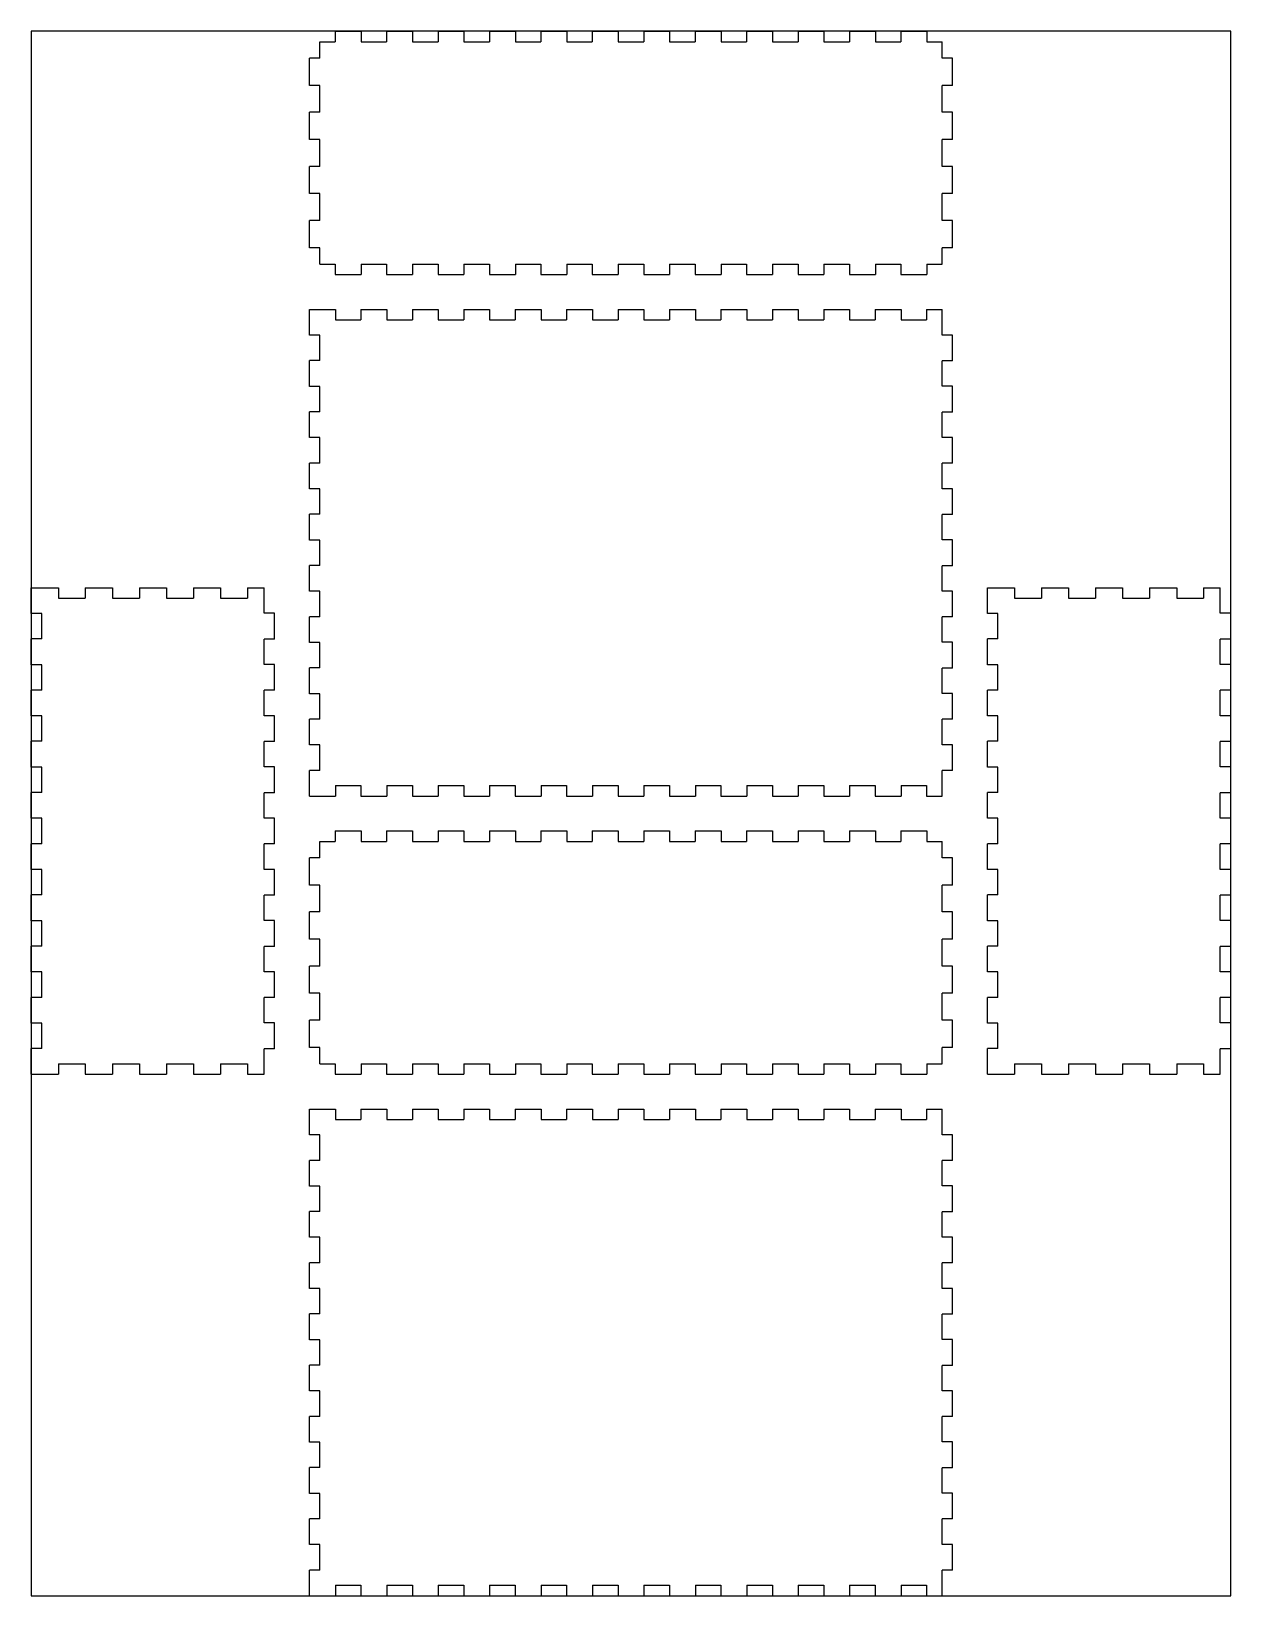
# Model space of a CAD drawing. Extents: x 10 to 355, y 10 to 460.
import ezdxf

# ---------------------------------------------------------------- set-up
doc = ezdxf.new("R2010")
doc.units = 0
doc.layers.add('box_20140320_155023_543584', color=7, linetype='CONTINUOUS')

msp = doc.modelspace()

# ---------------------------------------------------------------- linework, layer by layer
at = {"layer": 'box_20140320_155023_543584', "color": 7}
for points in [[(10.050639, 10.050639), (355.300139, 10.050639), (355.300139, 460.399694), (10.050639, 460.399694), (10.050639, 10.050639), (10.050639, 10.050639)], [(97.525417, 460.399694), (97.525417, 457.401083)], [(97.525417, 460.399694), (104.979611, 460.399694), (104.979611, 457.401083), (112.3315, 457.401083)], [(112.3315, 460.399694), (112.3315, 457.401083)], [(112.3315, 460.399694), (119.782167, 460.399694), (119.782167, 457.401083), (127.134056, 457.401083)], [(127.134056, 460.399694), (127.134056, 457.401083)], [(127.134056, 460.399694), (134.58825, 460.399694), (134.58825, 457.401083), (141.940139, 457.401083)], [(141.940139, 460.399694), (141.940139, 457.401083)], [(141.940139, 460.399694), (149.390806, 460.399694), (149.390806, 457.401083), (156.742694, 457.401083)], [(156.742694, 460.399694), (156.742694, 457.401083)], [(156.742694, 460.399694), (164.193361, 460.399694), (164.193361, 457.401083), (171.54525, 457.401083)], [(171.54525, 460.399694), (171.54525, 457.401083)], [(171.54525, 460.399694), (178.999444, 460.399694), (178.999444, 457.401083), (186.351333, 457.401083)], [(186.351333, 460.399694), (186.351333, 457.401083)], [(186.351333, 460.399694), (193.802, 460.399694), (193.802, 457.401083), (201.153889, 457.401083)], [(201.153889, 460.399694), (201.153889, 457.401083)], [(201.153889, 460.399694), (208.608083, 460.399694), (208.608083, 457.401083), (215.959972, 457.401083)], [(215.959972, 460.399694), (215.959972, 457.401083)], [(215.959972, 460.399694), (223.410639, 460.399694), (223.410639, 457.401083), (230.762528, 457.401083)], [(230.762528, 460.399694), (230.762528, 457.401083)], [(230.762528, 460.399694), (238.213194, 460.399694), (238.213194, 457.401083), (245.568611, 457.401083)], [(245.568611, 460.399694), (245.568611, 457.401083)], [(245.568611, 460.399694), (253.019278, 460.399694), (253.019278, 457.401083), (260.371167, 457.401083)], [(260.371167, 460.399694), (260.371167, 457.401083)], [(260.371167, 460.399694), (267.821833, 460.399694), (267.821833, 457.401083), (272.199806, 457.401083)], [(93.150972, 457.401083), (97.525417, 457.401083)], [(93.150972, 452.642111), (93.150972, 457.401083)], [(275.198417, 444.806917), (275.198417, 452.642111), (272.199806, 452.642111), (272.199806, 457.401083)], [(93.150972, 437.074028), (93.150972, 444.806917), (90.148833, 444.806917), (90.148833, 452.642111)], [(93.150972, 452.642111), (90.148833, 452.642111)], [(275.198417, 429.242361), (275.198417, 437.074028), (272.199806, 437.074028), (272.199806, 444.806917)], [(275.198417, 444.806917), (272.199806, 444.806917)], [(93.150972, 421.509472), (93.150972, 429.242361), (90.148833, 429.242361), (90.148833, 437.074028)], [(93.150972, 437.074028), (90.148833, 437.074028)], [(275.198417, 413.674278), (275.198417, 421.509472), (272.199806, 421.509472), (272.199806, 429.242361)], [(275.198417, 429.242361), (272.199806, 429.242361)], [(93.150972, 405.941389), (93.150972, 413.674278), (90.148833, 413.674278), (90.148833, 421.509472)], [(93.150972, 421.509472), (90.148833, 421.509472)], [(275.198417, 398.109722), (275.198417, 405.941389), (272.199806, 405.941389), (272.199806, 413.674278)], [(275.198417, 413.674278), (272.199806, 413.674278)], [(93.150972, 393.35075), (93.150972, 398.109722), (90.148833, 398.109722), (90.148833, 405.941389)], [(93.150972, 405.941389), (90.148833, 405.941389)], [(272.199806, 393.35075), (272.199806, 398.109722)], [(275.198417, 398.109722), (272.199806, 398.109722)], [(93.150972, 393.35075), (97.525417, 393.35075), (97.525417, 390.348611), (104.979611, 390.348611)], [(104.979611, 393.35075), (104.979611, 390.348611)], [(104.979611, 393.35075), (112.3315, 393.35075), (112.3315, 390.348611), (119.782167, 390.348611)], [(119.782167, 393.35075), (119.782167, 390.348611)], [(119.782167, 393.35075), (127.134056, 393.35075), (127.134056, 390.348611), (134.58825, 390.348611)], [(134.58825, 393.35075), (134.58825, 390.348611)], [(134.58825, 393.35075), (141.940139, 393.35075), (141.940139, 390.348611), (149.390806, 390.348611)], [(149.390806, 393.35075), (149.390806, 390.348611)], [(149.390806, 393.35075), (156.742694, 393.35075), (156.742694, 390.348611), (164.193361, 390.348611)], [(164.193361, 393.35075), (164.193361, 390.348611)], [(164.193361, 393.35075), (171.54525, 393.35075), (171.54525, 390.348611), (178.999444, 390.348611)], [(178.999444, 393.35075), (178.999444, 390.348611)], [(178.999444, 393.35075), (186.351333, 393.35075), (186.351333, 390.348611), (193.802, 390.348611)], [(193.802, 393.35075), (193.802, 390.348611)], [(193.802, 393.35075), (201.153889, 393.35075), (201.153889, 390.348611), (208.608083, 390.348611)], [(208.608083, 393.35075), (208.608083, 390.348611)], [(208.608083, 393.35075), (215.959972, 393.35075), (215.959972, 390.348611), (223.410639, 390.348611)], [(223.410639, 393.35075), (223.410639, 390.348611)], [(223.410639, 393.35075), (230.762528, 393.35075), (230.762528, 390.348611), (238.213194, 390.348611)], [(238.213194, 393.35075), (238.213194, 390.348611)], [(238.213194, 393.35075), (245.568611, 393.35075), (245.568611, 390.348611), (253.019278, 390.348611)], [(253.019278, 393.35075), (253.019278, 390.348611)], [(253.019278, 393.35075), (260.371167, 393.35075), (260.371167, 390.348611), (267.821833, 390.348611)], [(267.821833, 393.35075), (267.821833, 390.348611)], [(267.821833, 393.35075), (272.199806, 393.35075)], [(90.148833, 380.3015), (97.578333, 380.3015), (97.578333, 377.299361), (104.930222, 377.299361)], [(93.150972, 365.583611), (93.150972, 372.90375), (90.148833, 372.90375), (90.148833, 380.3015)], [(104.930222, 380.3015), (104.930222, 377.299361)], [(104.930222, 380.3015), (112.380889, 380.3015), (112.380889, 377.299361), (119.732778, 377.299361)], [(119.732778, 380.3015), (119.732778, 377.299361)], [(119.732778, 380.3015), (127.183444, 380.3015), (127.183444, 377.299361), (134.535333, 377.299361)], [(134.535333, 380.3015), (134.535333, 377.299361)], [(134.535333, 380.3015), (141.989528, 380.3015), (141.989528, 377.299361), (149.341417, 377.299361)], [(149.341417, 380.3015), (149.341417, 377.299361)], [(149.341417, 380.3015), (156.792083, 380.3015), (156.792083, 377.299361), (164.143972, 377.299361)], [(164.143972, 380.3015), (164.143972, 377.299361)], [(164.143972, 380.3015), (171.598167, 380.3015), (171.598167, 377.299361), (178.950056, 377.299361)], [(178.950056, 380.3015), (178.950056, 377.299361)], [(178.950056, 380.3015), (186.400722, 380.3015), (186.400722, 377.299361), (193.752611, 377.299361)], [(193.752611, 380.3015), (193.752611, 377.299361)], [(193.752611, 380.3015), (201.203278, 380.3015), (201.203278, 377.299361), (208.555167, 377.299361)], [(208.555167, 380.3015), (208.555167, 377.299361)], [(208.555167, 380.3015), (216.009361, 380.3015), (216.009361, 377.299361), (223.36125, 377.299361)], [(223.36125, 380.3015), (223.36125, 377.299361)], [(223.36125, 380.3015), (230.811917, 380.3015), (230.811917, 377.299361), (238.163806, 377.299361)], [(238.163806, 380.3015), (238.163806, 377.299361)], [(238.163806, 380.3015), (245.618, 380.3015), (245.618, 377.299361), (252.969889, 377.299361)], [(252.969889, 380.3015), (252.969889, 377.299361)], [(252.969889, 380.3015), (260.420556, 380.3015), (260.420556, 377.299361), (267.772444, 377.299361)], [(267.772444, 380.3015), (267.772444, 377.299361)], [(267.772444, 380.3015), (272.199806, 380.3015)], [(275.198417, 365.534222), (275.198417, 372.953139), (272.199806, 372.953139), (272.199806, 380.3015)], [(93.150972, 350.841028), (93.150972, 358.161167), (90.148833, 358.161167), (90.148833, 365.583611)], [(93.150972, 365.583611), (90.148833, 365.583611)], [(275.198417, 350.791639), (275.198417, 358.210556), (272.199806, 358.210556), (272.199806, 365.534222)], [(275.198417, 365.534222), (272.199806, 365.534222)], [(93.150972, 336.098444), (93.150972, 343.418583), (90.148833, 343.418583), (90.148833, 350.841028)], [(93.150972, 350.841028), (90.148833, 350.841028)], [(275.198417, 336.049056), (275.198417, 343.4715), (272.199806, 343.4715), (272.199806, 350.791639)], [(275.198417, 350.791639), (272.199806, 350.791639)], [(93.150972, 321.355861), (93.150972, 328.676), (90.148833, 328.676), (90.148833, 336.098444)], [(93.150972, 336.098444), (90.148833, 336.098444)], [(275.198417, 321.306472), (275.198417, 328.728917), (272.199806, 328.728917), (272.199806, 336.049056)], [(275.198417, 336.049056), (272.199806, 336.049056)], [(93.150972, 306.613278), (93.150972, 313.936944), (90.148833, 313.936944), (90.148833, 321.355861)], [(93.150972, 321.355861), (90.148833, 321.355861)], [(275.198417, 306.563889), (275.198417, 313.986333), (272.199806, 313.986333), (272.199806, 321.306472)], [(275.198417, 321.306472), (272.199806, 321.306472)], [(93.150972, 291.870694), (93.150972, 299.194361), (90.148833, 299.194361), (90.148833, 306.613278)], [(93.150972, 306.613278), (90.148833, 306.613278)], [(275.198417, 291.821306), (275.198417, 299.24375), (272.199806, 299.24375), (272.199806, 306.563889)], [(275.198417, 306.563889), (272.199806, 306.563889)], [(10.050639, 300.199778), (17.857611, 300.199778), (17.857611, 297.201167), (25.5905, 297.201167)], [(13.04925, 285.481889), (13.04925, 292.805556), (10.050639, 292.805556), (10.050639, 300.199778)], [(25.5905, 300.199778), (25.5905, 297.201167)], [(25.5905, 300.199778), (33.425694, 300.199778), (33.425694, 297.201167), (41.158583, 297.201167)], [(41.158583, 300.199778), (41.158583, 297.201167)], [(41.158583, 300.199778), (48.99025, 300.199778), (48.99025, 297.201167), (56.726667, 297.201167)], [(56.726667, 300.199778), (56.726667, 297.201167)], [(56.726667, 300.199778), (64.558333, 300.199778), (64.558333, 297.201167), (72.291222, 297.201167)], [(72.291222, 300.199778), (72.291222, 297.201167)], [(72.291222, 300.199778), (77.099583, 300.199778)], [(80.101722, 285.4325), (80.101722, 292.854944), (77.099583, 292.854944), (77.099583, 300.199778)], [(285.249056, 300.199778), (293.059556, 300.199778), (293.059556, 297.201167), (300.792444, 297.201167)], [(288.251194, 285.481889), (288.251194, 292.805556), (285.249056, 292.805556), (285.249056, 300.199778)], [(300.792444, 300.199778), (300.792444, 297.201167)], [(300.792444, 300.199778), (308.624111, 300.199778), (308.624111, 297.201167), (316.357, 297.201167)], [(316.357, 300.199778), (316.357, 297.201167)], [(316.357, 300.199778), (324.192194, 300.199778), (324.192194, 297.201167), (331.925083, 297.201167)], [(331.925083, 300.199778), (331.925083, 297.201167)], [(331.925083, 300.199778), (339.75675, 300.199778), (339.75675, 297.201167), (347.493167, 297.201167)], [(347.493167, 300.199778), (347.493167, 297.201167)], [(347.493167, 300.199778), (352.301528, 300.199778)], [(355.300139, 285.4325), (355.300139, 292.854944), (352.301528, 292.854944), (352.301528, 300.199778)], [(93.150972, 277.131639), (93.150972, 284.451778), (90.148833, 284.451778), (90.148833, 291.870694)], [(93.150972, 291.870694), (90.148833, 291.870694)], [(275.198417, 277.078722), (275.198417, 284.501167), (272.199806, 284.501167), (272.199806, 291.821306)], [(275.198417, 291.821306), (272.199806, 291.821306)], [(13.04925, 270.739306), (13.04925, 278.062972), (10.050639, 278.062972), (10.050639, 285.481889)], [(13.04925, 285.481889), (10.050639, 285.481889)], [(80.101722, 270.689917), (80.101722, 278.112361), (77.099583, 278.112361), (77.099583, 285.4325)], [(80.101722, 285.4325), (77.099583, 285.4325)], [(288.251194, 270.739306), (288.251194, 278.062972), (285.249056, 278.062972), (285.249056, 285.481889)], [(288.251194, 285.481889), (285.249056, 285.481889)], [(355.300139, 270.689917), (355.300139, 278.112361), (352.301528, 278.112361), (352.301528, 285.4325)], [(355.300139, 285.4325), (352.301528, 285.4325)], [(93.150972, 262.389056), (93.150972, 269.709194), (90.148833, 269.709194), (90.148833, 277.131639)], [(93.150972, 277.131639), (90.148833, 277.131639)], [(275.198417, 262.339667), (275.198417, 269.758583), (272.199806, 269.758583), (272.199806, 277.078722)], [(275.198417, 277.078722), (272.199806, 277.078722)], [(13.04925, 256.00025), (13.04925, 263.320389), (10.050639, 263.320389), (10.050639, 270.739306)], [(13.04925, 270.739306), (10.050639, 270.739306)], [(80.101722, 255.947333), (80.101722, 263.369778), (77.099583, 263.369778), (77.099583, 270.689917)], [(80.101722, 270.689917), (77.099583, 270.689917)], [(288.251194, 256.00025), (288.251194, 263.320389), (285.249056, 263.320389), (285.249056, 270.739306)], [(288.251194, 270.739306), (285.249056, 270.739306)], [(355.300139, 255.947333), (355.300139, 263.369778), (352.301528, 263.369778), (352.301528, 270.689917)], [(355.300139, 270.689917), (352.301528, 270.689917)], [(93.150972, 247.646472), (93.150972, 254.966611), (90.148833, 254.966611), (90.148833, 262.389056)], [(93.150972, 262.389056), (90.148833, 262.389056)], [(275.198417, 247.597083), (275.198417, 255.016), (272.199806, 255.016), (272.199806, 262.339667)], [(275.198417, 262.339667), (272.199806, 262.339667)], [(13.04925, 241.257667), (13.04925, 248.577806), (10.050639, 248.577806), (10.050639, 256.00025)], [(13.04925, 256.00025), (10.050639, 256.00025)], [(80.101722, 241.208278), (80.101722, 248.627194), (77.099583, 248.627194), (77.099583, 255.947333)], [(80.101722, 255.947333), (77.099583, 255.947333)], [(288.251194, 241.257667), (288.251194, 248.577806), (285.249056, 248.577806), (285.249056, 256.00025)], [(288.251194, 256.00025), (285.249056, 256.00025)], [(355.300139, 241.208278), (355.300139, 248.627194), (352.301528, 248.627194), (352.301528, 255.947333)], [(355.300139, 255.947333), (352.301528, 255.947333)], [(90.148833, 240.248722), (90.148833, 247.646472)], [(93.150972, 247.646472), (90.148833, 247.646472)], [(97.578333, 243.250861), (97.578333, 240.248722)], [(97.578333, 243.250861), (104.930222, 243.250861), (104.930222, 240.248722), (112.380889, 240.248722)], [(112.380889, 243.250861), (112.380889, 240.248722)], [(112.380889, 243.250861), (119.732778, 243.250861), (119.732778, 240.248722), (127.183444, 240.248722)], [(127.183444, 243.250861), (127.183444, 240.248722)], [(127.183444, 243.250861), (134.535333, 243.250861), (134.535333, 240.248722), (141.989528, 240.248722)], [(141.989528, 243.250861), (141.989528, 240.248722)], [(141.989528, 243.250861), (149.341417, 243.250861), (149.341417, 240.248722), (156.792083, 240.248722)], [(156.792083, 243.250861), (156.792083, 240.248722)], [(156.792083, 243.250861), (164.143972, 243.250861), (164.143972, 240.248722), (171.598167, 240.248722)], [(171.598167, 243.250861), (171.598167, 240.248722)], [(171.598167, 243.250861), (178.950056, 243.250861), (178.950056, 240.248722), (186.400722, 240.248722)], [(186.400722, 243.250861), (186.400722, 240.248722)], [(186.400722, 243.250861), (193.752611, 243.250861), (193.752611, 240.248722), (201.203278, 240.248722)], [(201.203278, 243.250861), (201.203278, 240.248722)], [(201.203278, 243.250861), (208.555167, 243.250861), (208.555167, 240.248722), (216.009361, 240.248722)], [(216.009361, 243.250861), (216.009361, 240.248722)], [(216.009361, 243.250861), (223.36125, 243.250861), (223.36125, 240.248722), (230.811917, 240.248722)], [(230.811917, 243.250861), (230.811917, 240.248722)], [(230.811917, 243.250861), (238.163806, 243.250861), (238.163806, 240.248722), (245.618, 240.248722)], [(245.618, 243.250861), (245.618, 240.248722)], [(245.618, 243.250861), (252.969889, 243.250861), (252.969889, 240.248722), (260.420556, 240.248722)], [(260.420556, 243.250861), (260.420556, 240.248722)], [(260.420556, 243.250861), (267.772444, 243.250861), (267.772444, 240.248722), (272.199806, 240.248722)], [(272.199806, 240.248722), (272.199806, 247.597083)], [(275.198417, 247.597083), (272.199806, 247.597083)], [(13.04925, 226.515083), (13.04925, 233.835222), (10.050639, 233.835222), (10.050639, 241.257667)], [(13.04925, 241.257667), (10.050639, 241.257667)], [(80.101722, 226.465694), (80.101722, 233.884611), (77.099583, 233.884611), (77.099583, 241.208278)], [(80.101722, 241.208278), (77.099583, 241.208278)], [(90.148833, 240.248722), (97.578333, 240.248722)], [(288.251194, 226.515083), (288.251194, 233.835222), (285.249056, 233.835222), (285.249056, 241.257667)], [(288.251194, 241.257667), (285.249056, 241.257667)], [(355.300139, 226.465694), (355.300139, 233.884611), (352.301528, 233.884611), (352.301528, 241.208278)], [(355.300139, 241.208278), (352.301528, 241.208278)], [(97.525417, 230.201611), (97.525417, 227.199472)], [(97.525417, 230.201611), (104.979611, 230.201611), (104.979611, 227.199472), (112.3315, 227.199472)], [(112.3315, 230.201611), (112.3315, 227.199472)], [(112.3315, 230.201611), (119.782167, 230.201611), (119.782167, 227.199472), (127.134056, 227.199472)], [(127.134056, 230.201611), (127.134056, 227.199472)], [(127.134056, 230.201611), (134.58825, 230.201611), (134.58825, 227.199472), (141.940139, 227.199472)], [(141.940139, 230.201611), (141.940139, 227.199472)], [(141.940139, 230.201611), (149.390806, 230.201611), (149.390806, 227.199472), (156.742694, 227.199472)], [(156.742694, 230.201611), (156.742694, 227.199472)], [(156.742694, 230.201611), (164.193361, 230.201611), (164.193361, 227.199472), (171.54525, 227.199472)], [(171.54525, 230.201611), (171.54525, 227.199472)], [(171.54525, 230.201611), (178.999444, 230.201611), (178.999444, 227.199472), (186.351333, 227.199472)], [(186.351333, 230.201611), (186.351333, 227.199472)], [(186.351333, 230.201611), (193.802, 230.201611), (193.802, 227.199472), (201.153889, 227.199472)], [(201.153889, 230.201611), (201.153889, 227.199472)], [(201.153889, 230.201611), (208.608083, 230.201611), (208.608083, 227.199472), (215.959972, 227.199472)], [(215.959972, 230.201611), (215.959972, 227.199472)], [(215.959972, 230.201611), (223.410639, 230.201611), (223.410639, 227.199472), (230.762528, 227.199472)], [(230.762528, 230.201611), (230.762528, 227.199472)], [(230.762528, 230.201611), (238.213194, 230.201611), (238.213194, 227.199472), (245.568611, 227.199472)], [(245.568611, 230.201611), (245.568611, 227.199472)], [(245.568611, 230.201611), (253.019278, 230.201611), (253.019278, 227.199472), (260.371167, 227.199472)], [(260.371167, 230.201611), (260.371167, 227.199472)], [(260.371167, 230.201611), (267.821833, 230.201611), (267.821833, 227.199472), (272.199806, 227.199472)], [(13.04925, 211.7725), (13.04925, 219.092639), (10.050639, 219.092639), (10.050639, 226.515083)], [(13.04925, 226.515083), (10.050639, 226.515083)], [(80.101722, 211.723111), (80.101722, 219.142028), (77.099583, 219.142028), (77.099583, 226.465694)], [(80.101722, 226.465694), (77.099583, 226.465694)], [(93.150972, 227.199472), (97.525417, 227.199472)], [(93.150972, 222.4405), (93.150972, 227.199472)], [(275.198417, 214.608833), (275.198417, 222.4405), (272.199806, 222.4405), (272.199806, 227.199472)], [(288.251194, 211.7725), (288.251194, 219.092639), (285.249056, 219.092639), (285.249056, 226.515083)], [(288.251194, 226.515083), (285.249056, 226.515083)], [(355.300139, 211.723111), (355.300139, 219.142028), (352.301528, 219.142028), (352.301528, 226.465694)], [(355.300139, 226.465694), (352.301528, 226.465694)], [(93.150972, 206.875944), (93.150972, 214.608833), (90.148833, 214.608833), (90.148833, 222.4405)], [(93.150972, 222.4405), (90.148833, 222.4405)], [(13.04925, 197.029917), (13.04925, 204.350056), (10.050639, 204.350056), (10.050639, 211.7725)], [(13.04925, 211.7725), (10.050639, 211.7725)], [(80.101722, 196.980528), (80.101722, 204.402972), (77.099583, 204.402972), (77.099583, 211.723111)], [(80.101722, 211.723111), (77.099583, 211.723111)], [(275.198417, 199.04075), (275.198417, 206.875944), (272.199806, 206.875944), (272.199806, 214.608833)], [(275.198417, 214.608833), (272.199806, 214.608833)], [(288.251194, 197.029917), (288.251194, 204.350056), (285.249056, 204.350056), (285.249056, 211.7725)], [(288.251194, 211.7725), (285.249056, 211.7725)], [(355.300139, 196.980528), (355.300139, 204.402972), (352.301528, 204.402972), (352.301528, 211.723111)], [(355.300139, 211.723111), (352.301528, 211.723111)], [(93.150972, 191.307861), (93.150972, 199.04075), (90.148833, 199.04075), (90.148833, 206.875944)], [(93.150972, 206.875944), (90.148833, 206.875944)], [(275.198417, 183.476194), (275.198417, 191.307861), (272.199806, 191.307861), (272.199806, 199.04075)], [(275.198417, 199.04075), (272.199806, 199.04075)], [(13.04925, 182.287333), (13.04925, 189.607472), (10.050639, 189.607472), (10.050639, 197.029917)], [(13.04925, 197.029917), (10.050639, 197.029917)], [(80.101722, 182.237944), (80.101722, 189.660389), (77.099583, 189.660389), (77.099583, 196.980528)], [(80.101722, 196.980528), (77.099583, 196.980528)], [(288.251194, 182.287333), (288.251194, 189.607472), (285.249056, 189.607472), (285.249056, 197.029917)], [(288.251194, 197.029917), (285.249056, 197.029917)], [(355.300139, 182.237944), (355.300139, 189.660389), (352.301528, 189.660389), (352.301528, 196.980528)], [(355.300139, 196.980528), (352.301528, 196.980528)], [(93.150972, 175.743306), (93.150972, 183.476194), (90.148833, 183.476194), (90.148833, 191.307861)], [(93.150972, 191.307861), (90.148833, 191.307861)], [(13.04925, 167.54475), (13.04925, 174.868417), (10.050639, 174.868417), (10.050639, 182.287333)], [(13.04925, 182.287333), (10.050639, 182.287333)], [(80.101722, 167.495361), (80.101722, 174.917806), (77.099583, 174.917806), (77.099583, 182.237944)], [(80.101722, 182.237944), (77.099583, 182.237944)], [(275.198417, 167.908111), (275.198417, 175.743306), (272.199806, 175.743306), (272.199806, 183.476194)], [(275.198417, 183.476194), (272.199806, 183.476194)], [(288.251194, 167.54475), (288.251194, 174.868417), (285.249056, 174.868417), (285.249056, 182.287333)], [(288.251194, 182.287333), (285.249056, 182.287333)], [(355.300139, 167.495361), (355.300139, 174.917806), (352.301528, 174.917806), (352.301528, 182.237944)], [(355.300139, 182.237944), (352.301528, 182.237944)], [(93.150972, 163.149139), (93.150972, 167.908111), (90.148833, 167.908111), (90.148833, 175.743306)], [(93.150972, 175.743306), (90.148833, 175.743306)], [(10.050639, 160.150528), (10.050639, 167.54475)], [(13.04925, 167.54475), (10.050639, 167.54475)], [(77.099583, 160.150528), (77.099583, 167.495361)], [(80.101722, 167.495361), (77.099583, 167.495361)], [(272.199806, 163.149139), (272.199806, 167.908111)], [(275.198417, 167.908111), (272.199806, 167.908111)], [(285.249056, 160.150528), (285.249056, 167.54475)], [(288.251194, 167.54475), (285.249056, 167.54475)], [(352.301528, 160.150528), (352.301528, 167.495361)], [(355.300139, 167.495361), (352.301528, 167.495361)], [(17.857611, 163.149139), (17.857611, 160.150528)], [(17.857611, 163.149139), (25.5905, 163.149139), (25.5905, 160.150528), (33.425694, 160.150528)], [(33.425694, 163.149139), (33.425694, 160.150528)], [(33.425694, 163.149139), (41.158583, 163.149139), (41.158583, 160.150528), (48.99025, 160.150528)], [(48.99025, 163.149139), (48.99025, 160.150528)], [(48.99025, 163.149139), (56.726667, 163.149139), (56.726667, 160.150528), (64.558333, 160.150528)], [(64.558333, 163.149139), (64.558333, 160.150528)], [(64.558333, 163.149139), (72.291222, 163.149139), (72.291222, 160.150528), (77.099583, 160.150528)], [(93.150972, 163.149139), (97.525417, 163.149139), (97.525417, 160.150528), (104.979611, 160.150528)], [(104.979611, 163.149139), (104.979611, 160.150528)], [(104.979611, 163.149139), (112.3315, 163.149139), (112.3315, 160.150528), (119.782167, 160.150528)], [(119.782167, 163.149139), (119.782167, 160.150528)], [(119.782167, 163.149139), (127.134056, 163.149139), (127.134056, 160.150528), (134.58825, 160.150528)], [(134.58825, 163.149139), (134.58825, 160.150528)], [(134.58825, 163.149139), (141.940139, 163.149139), (141.940139, 160.150528), (149.390806, 160.150528)], [(149.390806, 163.149139), (149.390806, 160.150528)], [(149.390806, 163.149139), (156.742694, 163.149139), (156.742694, 160.150528), (164.193361, 160.150528)], [(164.193361, 163.149139), (164.193361, 160.150528)], [(164.193361, 163.149139), (171.54525, 163.149139), (171.54525, 160.150528), (178.999444, 160.150528)], [(178.999444, 163.149139), (178.999444, 160.150528)], [(178.999444, 163.149139), (186.351333, 163.149139), (186.351333, 160.150528), (193.802, 160.150528)], [(193.802, 163.149139), (193.802, 160.150528)], [(193.802, 163.149139), (201.153889, 163.149139), (201.153889, 160.150528), (208.608083, 160.150528)], [(208.608083, 163.149139), (208.608083, 160.150528)], [(208.608083, 163.149139), (215.959972, 163.149139), (215.959972, 160.150528), (223.410639, 160.150528)], [(223.410639, 163.149139), (223.410639, 160.150528)], [(223.410639, 163.149139), (230.762528, 163.149139), (230.762528, 160.150528), (238.213194, 160.150528)], [(238.213194, 163.149139), (238.213194, 160.150528)], [(238.213194, 163.149139), (245.568611, 163.149139), (245.568611, 160.150528), (253.019278, 160.150528)], [(253.019278, 163.149139), (253.019278, 160.150528)], [(253.019278, 163.149139), (260.371167, 163.149139), (260.371167, 160.150528), (267.821833, 160.150528)], [(267.821833, 163.149139), (267.821833, 160.150528)], [(267.821833, 163.149139), (272.199806, 163.149139)], [(293.059556, 163.149139), (293.059556, 160.150528)], [(293.059556, 163.149139), (300.792444, 163.149139), (300.792444, 160.150528), (308.624111, 160.150528)], [(308.624111, 163.149139), (308.624111, 160.150528)], [(308.624111, 163.149139), (316.357, 163.149139), (316.357, 160.150528), (324.192194, 160.150528)], [(324.192194, 163.149139), (324.192194, 160.150528)], [(324.192194, 163.149139), (331.925083, 163.149139), (331.925083, 160.150528), (339.75675, 160.150528)], [(339.75675, 163.149139), (339.75675, 160.150528)], [(339.75675, 163.149139), (347.493167, 163.149139), (347.493167, 160.150528), (352.301528, 160.150528)], [(10.050639, 160.150528), (17.857611, 160.150528)], [(285.249056, 160.150528), (293.059556, 160.150528)], [(90.148833, 150.099889), (97.578333, 150.099889), (97.578333, 147.101278), (104.930222, 147.101278)], [(93.150972, 135.382), (93.150972, 142.705667), (90.148833, 142.705667), (90.148833, 150.099889)], [(104.930222, 150.099889), (104.930222, 147.101278)], [(104.930222, 150.099889), (112.380889, 150.099889), (112.380889, 147.101278), (119.732778, 147.101278)], [(119.732778, 150.099889), (119.732778, 147.101278)], [(119.732778, 150.099889), (127.183444, 150.099889), (127.183444, 147.101278), (134.535333, 147.101278)], [(134.535333, 150.099889), (134.535333, 147.101278)], [(134.535333, 150.099889), (141.989528, 150.099889), (141.989528, 147.101278), (149.341417, 147.101278)], [(149.341417, 150.099889), (149.341417, 147.101278)], [(149.341417, 150.099889), (156.792083, 150.099889), (156.792083, 147.101278), (164.143972, 147.101278)], [(164.143972, 150.099889), (164.143972, 147.101278)], [(164.143972, 150.099889), (171.598167, 150.099889), (171.598167, 147.101278), (178.950056, 147.101278)], [(178.950056, 150.099889), (178.950056, 147.101278)], [(178.950056, 150.099889), (186.400722, 150.099889), (186.400722, 147.101278), (193.752611, 147.101278)], [(193.752611, 150.099889), (193.752611, 147.101278)], [(193.752611, 150.099889), (201.203278, 150.099889), (201.203278, 147.101278), (208.555167, 147.101278)], [(208.555167, 150.099889), (208.555167, 147.101278)], [(208.555167, 150.099889), (216.009361, 150.099889), (216.009361, 147.101278), (223.36125, 147.101278)], [(223.36125, 150.099889), (223.36125, 147.101278)], [(223.36125, 150.099889), (230.811917, 150.099889), (230.811917, 147.101278), (238.163806, 147.101278)], [(238.163806, 150.099889), (238.163806, 147.101278)], [(238.163806, 150.099889), (245.618, 150.099889), (245.618, 147.101278), (252.969889, 147.101278)], [(252.969889, 150.099889), (252.969889, 147.101278)], [(252.969889, 150.099889), (260.420556, 150.099889), (260.420556, 147.101278), (267.772444, 147.101278)], [(267.772444, 150.099889), (267.772444, 147.101278)], [(267.772444, 150.099889), (272.199806, 150.099889)], [(275.198417, 135.332611), (275.198417, 142.755056), (272.199806, 142.755056), (272.199806, 150.099889)], [(93.150972, 120.639417), (93.150972, 127.963083), (90.148833, 127.963083), (90.148833, 135.382)], [(93.150972, 135.382), (90.148833, 135.382)], [(275.198417, 120.590028), (275.198417, 128.012472), (272.199806, 128.012472), (272.199806, 135.332611)], [(275.198417, 135.332611), (272.199806, 135.332611)], [(93.150972, 105.900361), (93.150972, 113.2205), (90.148833, 113.2205), (90.148833, 120.639417)], [(93.150972, 120.639417), (90.148833, 120.639417)], [(275.198417, 105.847444), (275.198417, 113.269889), (272.199806, 113.269889), (272.199806, 120.590028)], [(275.198417, 120.590028), (272.199806, 120.590028)], [(93.150972, 91.157778), (93.150972, 98.477917), (90.148833, 98.477917), (90.148833, 105.900361)], [(93.150972, 105.900361), (90.148833, 105.900361)], [(275.198417, 91.104861), (275.198417, 98.527306), (272.199806, 98.527306), (272.199806, 105.847444)], [(275.198417, 105.847444), (272.199806, 105.847444)], [(93.150972, 76.415194), (93.150972, 83.735333), (90.148833, 83.735333), (90.148833, 91.157778)], [(93.150972, 91.157778), (90.148833, 91.157778)], [(275.198417, 76.365806), (275.198417, 83.784722), (272.199806, 83.784722), (272.199806, 91.104861)], [(275.198417, 91.104861), (272.199806, 91.104861)], [(93.150972, 61.672611), (93.150972, 68.99275), (90.148833, 68.99275), (90.148833, 76.415194)], [(93.150972, 76.415194), (90.148833, 76.415194)], [(275.198417, 61.623222), (275.198417, 69.042139), (272.199806, 69.042139), (272.199806, 76.365806)], [(275.198417, 76.365806), (272.199806, 76.365806)], [(93.150972, 46.930028), (93.150972, 54.250167), (90.148833, 54.250167), (90.148833, 61.672611)], [(93.150972, 61.672611), (90.148833, 61.672611)], [(275.198417, 46.880639), (275.198417, 54.299556), (272.199806, 54.299556), (272.199806, 61.623222)], [(275.198417, 61.623222), (272.199806, 61.623222)], [(93.150972, 32.187444), (93.150972, 39.507583), (90.148833, 39.507583), (90.148833, 46.930028)], [(93.150972, 46.930028), (90.148833, 46.930028)], [(275.198417, 32.138056), (275.198417, 39.5605), (272.199806, 39.5605), (272.199806, 46.880639)], [(275.198417, 46.880639), (272.199806, 46.880639)], [(93.150972, 17.444861), (93.150972, 24.768528), (90.148833, 24.768528), (90.148833, 32.187444)], [(93.150972, 32.187444), (90.148833, 32.187444)], [(275.198417, 17.395472), (275.198417, 24.817917), (272.199806, 24.817917), (272.199806, 32.138056)], [(275.198417, 32.138056), (272.199806, 32.138056)], [(90.148833, 10.050639), (90.148833, 17.444861)], [(93.150972, 17.444861), (90.148833, 17.444861)], [(272.199806, 10.050639), (272.199806, 17.395472)], [(275.198417, 17.395472), (272.199806, 17.395472)], [(90.148833, 10.050639), (97.578333, 10.050639)], [(97.578333, 13.04925), (97.578333, 10.050639)], [(97.578333, 13.04925), (104.930222, 13.04925), (104.930222, 10.050639), (112.380889, 10.050639)], [(112.380889, 13.04925), (112.380889, 10.050639)], [(112.380889, 13.04925), (119.732778, 13.04925), (119.732778, 10.050639), (127.183444, 10.050639)], [(127.183444, 13.04925), (127.183444, 10.050639)], [(127.183444, 13.04925), (134.535333, 13.04925), (134.535333, 10.050639), (141.989528, 10.050639)], [(141.989528, 13.04925), (141.989528, 10.050639)], [(141.989528, 13.04925), (149.341417, 13.04925), (149.341417, 10.050639), (156.792083, 10.050639)], [(156.792083, 13.04925), (156.792083, 10.050639)], [(156.792083, 13.04925), (164.143972, 13.04925), (164.143972, 10.050639), (171.598167, 10.050639)], [(171.598167, 13.04925), (171.598167, 10.050639)], [(171.598167, 13.04925), (178.950056, 13.04925), (178.950056, 10.050639), (186.400722, 10.050639)], [(186.400722, 13.04925), (186.400722, 10.050639)], [(186.400722, 13.04925), (193.752611, 13.04925), (193.752611, 10.050639), (201.203278, 10.050639)], [(201.203278, 13.04925), (201.203278, 10.050639)], [(201.203278, 13.04925), (208.555167, 13.04925), (208.555167, 10.050639), (216.009361, 10.050639)], [(216.009361, 13.04925), (216.009361, 10.050639)], [(216.009361, 13.04925), (223.36125, 13.04925), (223.36125, 10.050639), (230.811917, 10.050639)], [(230.811917, 13.04925), (230.811917, 10.050639)], [(230.811917, 13.04925), (238.163806, 13.04925), (238.163806, 10.050639), (245.618, 10.050639)], [(245.618, 13.04925), (245.618, 10.050639)], [(245.618, 13.04925), (252.969889, 13.04925), (252.969889, 10.050639), (260.420556, 10.050639)], [(260.420556, 13.04925), (260.420556, 10.050639)], [(260.420556, 13.04925), (267.772444, 13.04925), (267.772444, 10.050639), (272.199806, 10.050639)]]:
    msp.add_lwpolyline(points, dxfattribs=at)

doc.saveas('drawing.dxf')
